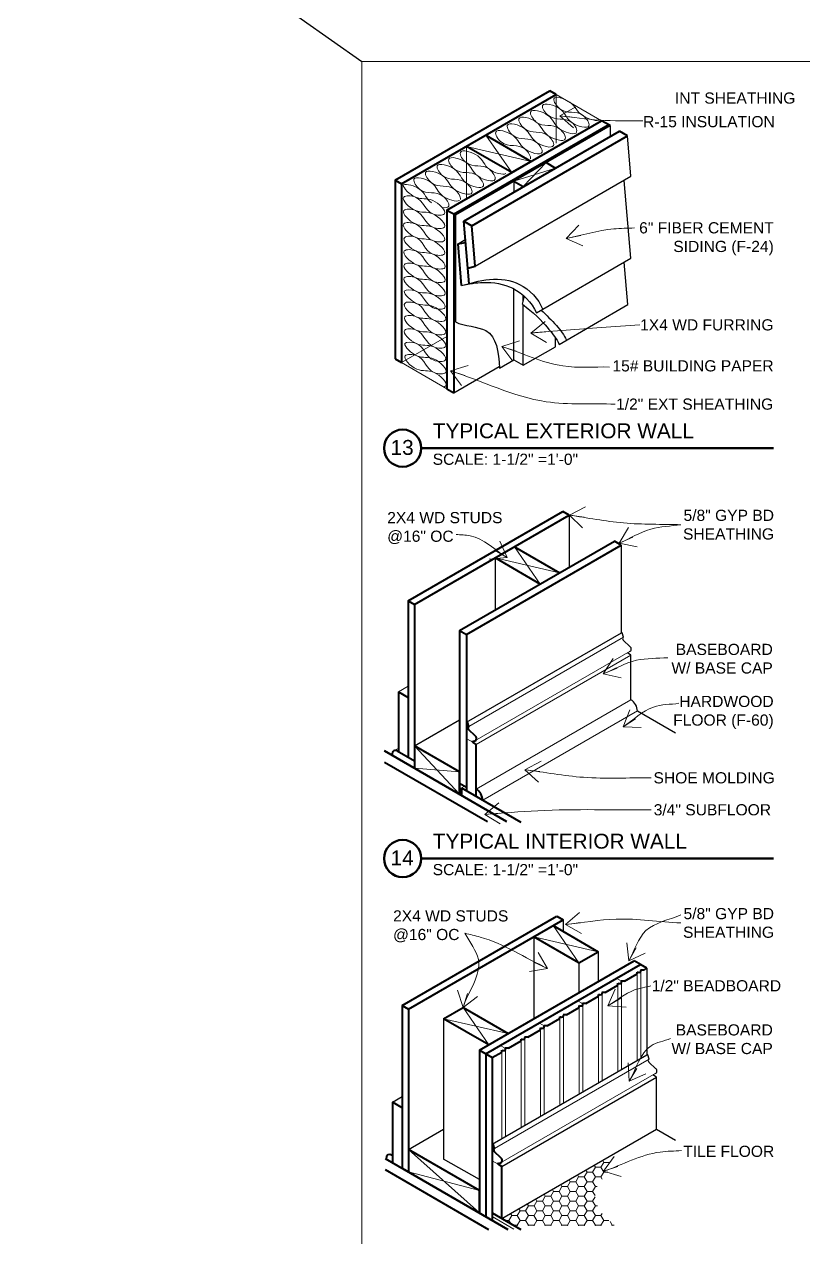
# Model space of a CAD drawing. Header units: inches. Extents: x -4969 to 16721, y 2489 to 24693.
# Drawn here: x 1320.3 to 1372.7, y 3703.5 to 3785 of the extents above; entities that cross this region are included whole.
import ezdxf

# ---------------------------------------------------------------- set-up
doc = ezdxf.new("R2010")
doc.units = ezdxf.units.IN
doc.header["$MEASUREMENT"] = 0
doc.layers.get('0').update_dxf_attribs({"lineweight": 5})
doc.layers.add('0-NPLT', color=1, linetype='Continuous', plot=False)
for name, color, linetype, lineweight in [('1', 1, 'Continuous', 9), ('2', 6, 'Continuous', 20), ('3', 3, 'Continuous', 30), ('4', 2, 'Continuous', 40), ('5', 4, 'Continuous', 50), ('A-TEXTx', 7, 'Continuous', 20), ('TB-11x17', 7, 'Continuous', 100)]:
    doc.layers.add(name, color=color, linetype=linetype, lineweight=lineweight)
doc.styles.get("Standard").update_dxf_attribs({"font": 'Arial.ttf'})
doc.dimstyles.get("Standard").update_dxf_attribs({"dimtxt": 3, "dimasz": 2, "dimexe": 0.03125, "dimexo": 0.0625, "dimgap": 0.03125, "dimtad": 0, "dimtoh": 1, "dimdec": 4, "dimlfac": 0.99985, "dimzin": 0, "dimdsep": 46, "dimlunit": 4, "dimtxsty": 'Standard', "dimblk": 'ARCHTICK', "dimblk1": 'ARCHTICK', "dimblk2": 'ARCHTICK', "dimcen": 0.09, "dimclrt": 256, "dimadec": 0, "dimazin": 0, "dimtfac": 1, "dimtdec": 4, "dimtofl": 0, "dimtmove": 0, "dimatfit": 3, "dimfxl": 1, "dimtolj": 1, "dimtzin": 0, "dimarcsym": 0})

# ---------------------------------------------------------------- blocks, each defined once
blk = doc.blocks.new('_ArchTick')
at = {"color": 0, "linetype": 'ByBlock', "lineweight": 0, "const_width": 0.15}
blk.add_lwpolyline([(-0.5, -0.5), (0.5, 0.5)], dxfattribs=at)

msp = doc.modelspace()

# ---------------------------------------------------------------- hatches: boundary and pattern name
at = {"layer": '1', "ltscale": 0.25}
h = msp.add_hatch(dxfattribs=at)
h.set_pattern_fill('HONEY', color=256, scale=3, style=0)
h.set_pattern_definition([(0, (1067.3216, 975.71033), (0.5625, 0.324759525), [0.375, -0.75]), (120, (1067.3216, 975.71033), (-0.5625, 0.324759527), [0.375, -0.75]), (60, (1067.3216, 975.71033), (1e-09, 0.649519052), [-0.75, 0.375])])
edge = h.paths.add_edge_path()
edge.add_spline(control_points=[(1360.0062986, 3704.3071069), (1359.4731132, 3704.7442845), (1358.7183734, 3705.4418337), (1358.5734895, 3707.1535534), (1360.0321368, 3708.1221687), (1359.5299953, 3708.6801336), (1359.3845429, 3708.8032847)], knot_values=[0.2974976162, 0.2974976162, 0.2974976162, 0.2974976162, 2.2616817591, 3.2893119314, 5.1105286618, 5.6397348738, 5.6397348738, 5.6397348738, 5.6397348738], degree=3, periodic=0)
edge.add_line((1359.3845428, 3708.8032846), (1352.4260782, 3704.7858132))
edge.add_line((1352.4260782, 3704.7858132), (1353.2552215, 3704.3071072))
edge.add_line((1353.2552215, 3704.3071072), (1360.0062988, 3704.3071072))

# ---------------------------------------------------------------- linework, layer by layer
at = {"layer": '0-NPLT', "ltscale": 0.25}
msp.add_line((1224.0000785, 3866.5008975), (1343.0000785, 3782.5008975), dxfattribs=at)
at = {"layer": '0-NPLT', "lineweight": 9, "ltscale": 0.1}
msp.add_lwpolyline([(1416.7914326, 3782.5008975), (1343.0000785, 3782.5008975), (1343.0000785, 3698.5008975), (1462.0000785, 3698.5008975), (1462.0000785, 3740.5008975)], dxfattribs=at)
at = {"layer": '1', "ltscale": 0.1}
for p, q in [((1356.0723099, 3780.2741334), (1356.0723099, 3777.0105143)), ((1350.0436266, 3776.7934715), (1350.0436266, 3773.2934715)), ((1345.680005, 3762.2741334), (1348.711094, 3764.0241334)), ((1350.1959248, 3737.8367701), (1360.5882296, 3743.8367701)), ((1345.1598918, 3736.194302), (1345.4634987, 3736.3695895)), ((1351.9152533, 3709.495519), (1362.3075581, 3715.495519))]:
    msp.add_line(p, q, dxfattribs=at)
at = {"layer": '1', "ltscale": 0.25}
for p, q in [((1350.4544796, 3736.7727125), (1350.0663799, 3736.996782)), ((1360.2105739, 3714.6652404), (1360.2105739, 3720.5953082)), ((1361.509612, 3715.4152404), (1361.509612, 3721.3453082)), ((1358.9115358, 3713.9152404), (1358.9115358, 3719.8453082)), ((1357.6124977, 3713.1652404), (1357.6124977, 3719.0953082)), ((1356.3134596, 3712.4152404), (1356.3134596, 3718.3453082)), ((1355.0144215, 3711.6652404), (1355.0144215, 3717.5953082)), ((1353.7153834, 3710.9152404), (1353.7153834, 3716.8453082)), ((1352.4163453, 3710.1652404), (1352.4163453, 3716.0953082)), ((1352.1738081, 3708.4314615), (1351.7661064, 3708.6668481))]:
    msp.add_line(p, q, dxfattribs=at)
for points, knots in [([(1357.3973967, 3777.6881277), (1357.539493, 3777.8922056), (1356.910824, 3778.9361472), (1355.7495423, 3778.3302769), (1354.7678897, 3779.8999427), (1356.6542925, 3779.3966615), (1356.7573718, 3778.3312306), (1358.6443114, 3777.8272687), (1357.6683318, 3779.3872295), (1356.5228813, 3778.7905533), (1355.5468201, 3780.3504521), (1357.2543983, 3779.8468044), (1357.5331853, 3778.8052727), (1358.8617347, 3778.4311258), (1359.0105296, 3778.6054941)], [6.3346523704, 6.3346523704, 6.3346523704, 6.3346523704, 7.1731072035, 9.0069739969, 9.8729994007, 11.1958750562, 12.5187507117, 13.8416263673, 14.707651771, 16.5104274088, 17.3764528126, 18.6993284681, 20.0222041236, 21.2514317825, 21.2514317825, 21.2514317825, 21.2514317825]), ([(1354.3362444, 3775.9558705), (1354.3904319, 3776.1091942), (1353.7617629, 3777.1531357), (1352.6004812, 3776.5472655), (1351.6188285, 3778.1169313), (1353.5052314, 3777.61365), (1353.6083106, 3776.5482191), (1355.4952503, 3776.0442572), (1354.5192707, 3777.6042181), (1353.3738202, 3777.0075418), (1352.397759, 3778.5674407), (1354.2851124, 3778.063793), (1354.3861832, 3777.0006023), (1356.2560938, 3776.5028006), (1355.3002673, 3778.056681), (1354.152417, 3777.4568493), (1353.1774723, 3779.0176913), (1355.0641404, 3778.5134113), (1355.1671396, 3777.4482842), (1357.0540976, 3776.9442456), (1356.0781192, 3778.5042272), (1354.9326387, 3777.9075156), (1353.9566589, 3779.4674912), (1355.8436238, 3778.9634835), (1355.942461, 3777.9409993), (1357.2017652, 3777.5655416), (1357.3973967, 3777.6881277)], [6.3346523704, 6.3346523704, 6.3346523704, 6.3346523704, 7.1731072035, 9.0069739969, 9.8729994007, 11.1958750562, 12.5187507117, 13.8416263673, 14.707651771, 16.5104274088, 17.3764528126, 18.6993284681, 20.0222041236, 21.3320134177, 22.1866638358, 23.9894394735, 24.8554648773, 26.1783405328, 27.5012161883, 28.8240918439, 29.6901172477, 31.4928928854, 32.3589182892, 33.6817939447, 35.0046696002, 36.1682111648, 36.1682111648, 36.1682111648, 36.1682111648]), ([(1349.6245662, 3773.2355818), (1349.6787536, 3773.3889055), (1349.0500846, 3774.432847), (1347.8888029, 3773.8269768), (1346.9071503, 3775.3966426), (1348.7935531, 3774.8933613), (1348.8966324, 3773.8279304), (1350.783572, 3773.3239685), (1349.8075924, 3774.8839293), (1348.6621419, 3774.2872531), (1347.6860807, 3775.847152), (1349.5734341, 3775.3435043), (1349.6745049, 3774.2803136), (1351.5444155, 3773.7825119), (1350.5885891, 3775.3363923), (1349.4407387, 3774.7365606), (1348.465794, 3776.2974025), (1350.3524621, 3775.7931226), (1350.4554613, 3774.7279955), (1352.3424193, 3774.2239569), (1351.3664409, 3775.7839385), (1350.2209604, 3775.1872269), (1349.2449806, 3776.7472024), (1351.1319456, 3776.2431948), (1351.2307827, 3775.2207106), (1352.4900869, 3774.8452529), (1352.6857184, 3774.967839)], [6.3346523704, 6.3346523704, 6.3346523704, 6.3346523704, 7.1731072035, 9.0069739969, 9.8729994007, 11.1958750562, 12.5187507117, 13.8416263673, 14.707651771, 16.5104274088, 17.3764528126, 18.6993284681, 20.0222041236, 21.3320134177, 22.1866638358, 23.9894394735, 24.8554648773, 26.1783405328, 27.5012161883, 28.8240918439, 29.6901172477, 31.4928928854, 32.3589182892, 33.6817939447, 35.0046696002, 36.1682111648, 36.1682111648, 36.1682111648, 36.1682111648]), ([(1348.4100041, 3772.6979677), (1348.6262703, 3772.6566494), (1349.0528037, 3772.697874), (1348.2483438, 3773.9837043), (1347.1028633, 3773.3869927), (1346.1268836, 3774.9469683), (1348.0138485, 3774.4429606), (1348.1126856, 3773.4204764), (1349.3719899, 3773.0450187), (1349.5676214, 3773.1676048)], [28.2027137226, 28.2027137226, 28.2027137226, 28.2027137226, 28.8240918439, 29.6901172477, 31.4928928854, 32.3589182892, 33.6817939447, 35.0046696002, 36.1682111648, 36.1682111648, 36.1682111648, 36.1682111648]), ([(1345.8236118, 3770.5900993), (1345.9293003, 3770.8151973), (1347.1477147, 3770.7927247), (1347.2036565, 3769.4840901), (1349.0538533, 3769.4187869), (1347.6747976, 3770.8008191), (1346.7005677, 3770.3573729), (1345.320654, 3771.7395296), (1347.1596095, 3771.6742869), (1347.215598, 3770.3839595), (1349.0545407, 3770.3186151), (1347.6746923, 3771.7012873), (1346.7034067, 3771.2572218), (1345.3373425, 3772.6277111), (1347.1609556, 3772.5768813), (1347.2154113, 3771.2828979), (1349.0546124, 3771.218992), (1347.6745591, 3772.6007545), (1346.7006325, 3772.1573909), (1345.3206432, 3773.5395251), (1347.1596161, 3773.4742939), (1347.215589, 3772.1839228), (1349.0545573, 3772.1186873), (1347.6745914, 3773.5008431), (1346.7396755, 3773.0751964), (1345.7848675, 3773.9780571), (1345.7932144, 3774.2087719)], [6.3346523704, 6.3346523704, 6.3346523704, 6.3346523704, 7.1731072035, 9.0069739969, 9.8729994007, 11.1958750562, 12.5187507117, 13.8416263673, 14.707651771, 16.5104274088, 17.3764528126, 18.6993284681, 20.0222041236, 21.3320134177, 22.1866638358, 23.9894394735, 24.8554648773, 26.1783405328, 27.5012161883, 28.8240918439, 29.6901172477, 31.4928928854, 32.3589182892, 33.6817939447, 35.0046696002, 36.1682111648, 36.1682111648, 36.1682111648, 36.1682111648]), ([(1345.7932144, 3774.2087719), (1345.9979038, 3774.3202529), (1347.2389798, 3773.9451667), (1347.3030312, 3773.2828037), (1347.6756034, 3773.0103476)], [25.0332743007, 25.0332743007, 25.0332743007, 25.0332743007, 26.1783405328, 27.5012161883, 27.5012161883, 27.5012161883, 27.5012161883]), ([(1345.8540092, 3767.0729351), (1345.9596977, 3767.1965247), (1347.1781121, 3767.1740521), (1347.2340539, 3765.8654175), (1349.0842507, 3765.8001143), (1347.7051949, 3767.1821464), (1346.730965, 3766.7387002), (1345.3510514, 3768.120857), (1347.1900069, 3768.0556143), (1347.2459954, 3766.7652869), (1349.084938, 3766.6999425), (1347.7050897, 3768.0826147), (1346.7338041, 3767.6385492), (1345.3677399, 3769.0090385), (1347.191353, 3768.9582087), (1347.2458087, 3767.6642253), (1349.0850098, 3767.6003194), (1347.7049565, 3768.9820819), (1346.7310298, 3768.5387182), (1345.3510405, 3769.9208525), (1347.1900135, 3769.8556212), (1347.2459863, 3768.5652502), (1349.0849546, 3768.5000147), (1347.7049887, 3769.8821704), (1346.7700729, 3769.4565238), (1345.8152648, 3770.3593844), (1345.8236118, 3770.5900993)], [6.3346523704, 6.3346523704, 6.3346523704, 6.3346523704, 7.1731072035, 9.0069739969, 9.8729994007, 11.1958750562, 12.5187507117, 13.8416263673, 14.707651771, 16.5104274088, 17.3764528126, 18.6993284681, 20.0222041236, 21.3320134177, 22.1866638358, 23.9894394735, 24.8554648773, 26.1783405328, 27.5012161883, 28.8240918439, 29.6901172477, 31.4928928854, 32.3589182892, 33.6817939447, 35.0046696002, 36.1682111648, 36.1682111648, 36.1682111648, 36.1682111648]), ([(1345.8844066, 3763.5557708), (1345.990095, 3763.6793604), (1347.2085094, 3763.6568878), (1347.2644513, 3762.3482532), (1349.1146481, 3762.2829501), (1347.7355923, 3763.6649822), (1346.7613624, 3763.221536), (1345.3814488, 3764.6036928), (1347.2204043, 3764.53845), (1347.2763928, 3763.2481227), (1349.1153354, 3763.1827783), (1347.735487, 3764.5654504), (1346.7642014, 3764.121385), (1345.3981373, 3765.4918742), (1347.2217504, 3765.4410444), (1347.276206, 3764.147061), (1349.1154072, 3764.0831551), (1347.7353539, 3765.4649177), (1346.7614272, 3765.021554), (1345.3814379, 3766.4036883), (1347.2204108, 3766.338457), (1347.2763837, 3765.048086), (1349.115352, 3764.9828505), (1347.7353861, 3766.3650062), (1346.8004703, 3765.9393596), (1345.8456622, 3766.8422202), (1345.8540092, 3767.0729351)], [6.3346523704, 6.3346523704, 6.3346523704, 6.3346523704, 7.1731072035, 9.0069739969, 9.8729994007, 11.1958750562, 12.5187507117, 13.8416263673, 14.707651771, 16.5104274088, 17.3764528126, 18.6993284681, 20.0222041236, 21.3320134177, 22.1866638358, 23.9894394735, 24.8554648773, 26.1783405328, 27.5012161883, 28.8240918439, 29.6901172477, 31.4928928854, 32.3589182892, 33.6817939447, 35.0046696002, 36.1682111648, 36.1682111648, 36.1682111648, 36.1682111648]), ([(1348.5063116, 3760.6423646), (1348.5668788, 3760.6569768), (1348.8946562, 3760.8174503), (1347.7657512, 3761.9477534), (1346.7918246, 3761.5043898), (1345.4118353, 3762.886524), (1347.2508082, 3762.8212928), (1347.3067811, 3761.5309217), (1349.1457494, 3761.4656862), (1347.7657835, 3762.847842), (1346.8308676, 3762.4221953), (1345.8760596, 3763.325056), (1345.8844066, 3763.5557708)], [24.6285285305, 24.6285285305, 24.6285285305, 24.6285285305, 24.8554648773, 26.1783405328, 27.5012161883, 28.8240918439, 29.6901172477, 31.4928928854, 32.3589182892, 33.6817939447, 35.0046696002, 36.1682111648, 36.1682111648, 36.1682111648, 36.1682111648])]:
    msp.add_open_spline(points, degree=3, knots=knots, dxfattribs=at)
at = {"layer": '2', "ltscale": 0.25}
for p, q in [((1356.0723099, 3780.2741334), (1359.1033988, 3778.5241334)), ((1345.680005, 3762.2741334), (1348.711094, 3760.5241334)), ((1361.756977, 3715.5580566), (1361.756977, 3721.4703082)), ((1360.4579389, 3720.7203082), (1360.1311259, 3720.9089938)), ((1360.4579389, 3714.8080566), (1360.4579389, 3720.7203082)), ((1359.1589008, 3714.0580566), (1359.1589008, 3719.9703082)), ((1357.829004, 3719.2203082), (1357.5021911, 3719.4089938)), ((1357.8598626, 3713.3080566), (1357.8598626, 3719.2203082)), ((1356.5608245, 3712.5580566), (1356.5608245, 3718.4703082)), ((1355.2617864, 3717.7203082), (1354.9349735, 3717.9089938)), ((1355.2617864, 3711.8080566), (1355.2617864, 3717.7203082)), ((1353.9627483, 3711.0580566), (1353.9627483, 3716.9703082)), ((1352.6328516, 3716.2203082), (1352.3060387, 3716.4089938)), ((1352.6637102, 3710.3080566), (1352.6637102, 3716.2203082))]:
    msp.add_line(p, q, dxfattribs=at)
at = {"layer": '2', "ltscale": 0.1}
for p, q in [((1350.0436266, 3776.7934715), (1354.3737536, 3775.7934715)), ((1353.0747155, 3775.0434715), (1351.3426647, 3777.5434715)), ((1356.0187444, 3775.3437356), (1353.2188671, 3774.4602455)), ((1355.3839306, 3775.7102455), (1353.8536809, 3774.0937356)), ((1349.8471978, 3771.7805915), (1350.1178308, 3771.6243415)), ((1354.9864544, 3747.4023377), (1353.2544036, 3749.9023377)), ((1351.9553655, 3749.1523377), (1356.2854925, 3748.1523377)), ((1350.6044982, 3736.8625692), (1361.0333112, 3742.8836472)), ((1350.6955495, 3736.6335308), (1361.0878543, 3742.6335308)), ((1345.4634987, 3740.1654611), (1346.1130177, 3740.5404611)), ((1350.6955495, 3733.6335308), (1361.0878543, 3739.6335308)), ((1351.1285622, 3732.8835308), (1361.520867, 3738.8835308)), ((1346.5460304, 3736.5292567), (1349.5771194, 3733.2792567)), ((1349.5771194, 3734.7792567), (1346.5460304, 3735.0292567)), ((1349.6915167, 3733.7132094), (1349.8991468, 3733.8330846)), ((1349.5771194, 3733.2792567), (1349.6915167, 3733.345304)), ((1357.5927114, 3721.9588846), (1355.8606606, 3724.4588846)), ((1354.5616225, 3723.7088846), (1358.8917495, 3722.7088846)), ((1351.5345736, 3716.4612171), (1349.8025228, 3718.9612171)), ((1348.5034847, 3718.2112171), (1352.8336117, 3717.2112171)), ((1352.3238268, 3708.5213181), (1362.7526397, 3714.5423961)), ((1346.1376611, 3709.4164325), (1350.9008008, 3705.1664325)), ((1350.9008008, 3706.6664325), (1346.1376611, 3707.9164325)), ((1351.7668262, 3704.9164325), (1353.2175587, 3704.0788518))]:
    msp.add_line(p, q, dxfattribs=at)
at = {"layer": '3', "ltscale": 0.25}
for p, q in [((1349.2882582, 3772.1909075), (1359.6805631, 3778.1909075)), ((1353.2188671, 3774.4602455), (1353.2188671, 3773.7272256)), ((1349.2882582, 3772.1909075), (1349.2882582, 3765.0086493)), ((1349.4697754, 3770.2540322), (1349.9541155, 3770.5336661)), ((1353.219338, 3762.4605175), (1353.219338, 3767.1905371)), ((1353.7939896, 3766.1925128), (1353.9407102, 3766.7400814)), ((1353.8536809, 3766.4152839), (1353.8536809, 3766.7962913)), ((1353.8536809, 3762.0942794), (1353.8536809, 3766.1462185)), ((1356.0187444, 3763.3442794), (1356.0187444, 3763.9424288)), ((1353.8536809, 3762.0942794), (1356.0187444, 3763.3442794)), ((1352.2455049, 3761.8982746), (1353.219338, 3762.4605175)), ((1353.219338, 3762.4605175), (1353.8536809, 3762.0942794)), ((1349.180005, 3760.2534075), (1352.2403065, 3762.0202734)), ((1345.0640142, 3712.6074272), (1345.7046484, 3712.9772975)), ((1346.1376611, 3709.4164325), (1348.5034847, 3710.7823414))]:
    msp.add_line(p, q, dxfattribs=at)
at = {"layer": '3', "ltscale": 0.1}
for p, q in [((1359.6805631, 3778.1909075), (1359.6805631, 3777.4578876)), ((1361.0875253, 3774.8020949), (1360.8550965, 3777.5127903)), ((1350.6207466, 3768.7590974), (1361.0875253, 3774.8020949)), ((1361.0875253, 3769.279337), (1360.6401365, 3774.4969987)), ((1354.7345241, 3765.6167633), (1361.0870896, 3769.2844187)), ((1360.885238, 3766.1678796), (1360.6401365, 3769.0263702)), ((1356.2581478, 3763.4964279), (1360.885238, 3766.1678796)), ((1356.9383353, 3752.0292567), (1356.9383353, 3748.5292567)), ((1360.4383353, 3750.0085308), (1360.4383353, 3744.1306443)), ((1351.9553655, 3749.1523377), (1351.9553655, 3745.6523377)), ((1350.0474977, 3738.1314915), (1360.440835, 3744.1320875)), ((1360.5023353, 3744.1156086), (1360.440835, 3744.1320875)), ((1360.5882296, 3743.8367701), (1360.5023353, 3744.1156086)), ((1361.0427172, 3743.1858499), (1360.5626705, 3743.6354748)), ((1361.0878543, 3742.6335308), (1360.8439756, 3742.7743342)), ((1361.0878543, 3739.6335308), (1361.0878543, 3742.6335308)), ((1361.520867, 3738.8835308), (1364.0875186, 3737.4016738)), ((1346.5460304, 3736.5292567), (1349.5771194, 3738.2792567)), ((1356.5299659, 3724.8453082), (1356.5299659, 3724.072461)), ((1354.5616225, 3723.7088846), (1354.5616225, 3718.2088846)), ((1358.8917495, 3722.7088846), (1358.8917495, 3720.7088846)), ((1357.5927114, 3721.9588846), (1357.5927114, 3719.9588846)), ((1362.1591311, 3721.5953082), (1362.1591311, 3715.7902404)), ((1348.5034847, 3718.2112171), (1348.5034847, 3708.7823414)), ((1351.7668262, 3709.7902404), (1362.1601635, 3715.7908364)), ((1362.2216638, 3715.7743575), (1362.1601635, 3715.7908364)), ((1362.2216638, 3715.7743575), (1362.1601635, 3715.7908364)), ((1362.3075581, 3715.495519), (1362.2216638, 3715.7743575)), ((1362.7620458, 3714.8445988), (1362.281999, 3715.2942237)), ((1352.414878, 3708.2922797), (1362.8071829, 3714.2922797)), ((1362.8071829, 3714.2922797), (1362.5633041, 3714.4330831)), ((1362.8071829, 3710.7922797), (1362.8071829, 3714.2922797)), ((1352.414878, 3704.7922797), (1362.8071829, 3710.7922797)), ((1362.8071829, 3710.7922797), (1364.0728418, 3710.0615512)), ((1350.9008008, 3707.3982503), (1348.5034847, 3708.7823414))]:
    msp.add_line(p, q, dxfattribs=at)
for centre, radius, start, end in [((1360.658408, 3743.725589), 0.1314772, 122.260440462, 230.481517478), ((1360.9196063, 3743.038434), 0.1920619, 293.699342052, 50.133839396), ((1362.3777365, 3715.3843379), 0.1314772, 122.260440462, 230.481517478), ((1362.6389348, 3714.6971829), 0.1920619, 293.699342052, 50.133839396)]:
    msp.add_arc(centre, radius, start, end, dxfattribs=at)
msp.add_ellipse((1361.0878543, 3739.1335308), major_axis=(0.3061862, -0.5303301), ratio=0.5773502692, start_param=0.7853981634, end_param=2.3561944902, dxfattribs=at)
at = {"layer": '3', "ltscale": 0.25}
for points, knots in [([(1349.7099971, 3767.4524523), (1350.215047, 3767.5623196), (1351.6173226, 3768.0431025), (1353.8270652, 3767.6848277), (1354.8541427, 3766.5870242), (1355.1623479, 3765.8510098)], [1.505855127, 1.505855127, 1.505855127, 1.505855127, 3.4588248549, 5.4758354774, 7.8488902596, 7.8488902596, 7.8488902596, 7.8488902596]), ([(1349.7099971, 3767.4524523), (1350.186188, 3767.5717255), (1351.3316387, 3767.7607878), (1353.3740298, 3767.4296464), (1354.4011073, 3766.3318429), (1354.7368711, 3765.6117395)], [1.9862354527, 1.9862354527, 1.9862354527, 1.9862354527, 3.4588248549, 5.4758354774, 7.8488902596, 7.8488902596, 7.8488902596, 7.8488902596]), ([(1353.7939896, 3766.1925128), (1354.9351756, 3765.3106193), (1355.5303685, 3764.5191899), (1356.1083062, 3763.8878857), (1356.2581478, 3763.4964279)], [4.2993612009, 4.2993612009, 4.2993612009, 4.2993612009, 5.7576039053, 7.0096898138, 7.0096898138, 7.0096898138, 7.0096898138]), ([(1355.0566613, 3765.8027493), (1355.4013738, 3765.4629337), (1356.0662008, 3764.8423293), (1356.5938468, 3764.1123868), (1356.7613846, 3763.7869717)], [4.2993612009, 4.2993612009, 4.2993612009, 4.2993612009, 5.7576039053, 7.0096898138, 7.0096898138, 7.0096898138, 7.0096898138]), ([(1349.2882582, 3765.0086493), (1349.9119633, 3764.6934543), (1351.9462276, 3764.7781177), (1352.2022504, 3763.0107432), (1352.2455049, 3761.8982746)], [0.7969868717, 0.7969868717, 0.7969868717, 0.7969868717, 2.9050452521, 5.6889628172, 5.6889628172, 5.6889628172, 5.6889628172])]:
    msp.add_open_spline(points, degree=3, knots=knots, dxfattribs=at)
at = {"layer": '4', "ltscale": 0.25}
for p, q in [((1345.2469923, 3774.5241334), (1355.6392972, 3780.5241334)), ((1345.680005, 3774.2741334), (1356.0723099, 3780.2741334)), ((1356.0723099, 3780.2741334), (1355.6392972, 3780.5241334)), ((1348.711094, 3772.5241334), (1359.1033988, 3778.5241334)), ((1359.6805631, 3778.1909075), (1359.1033988, 3778.5241334)), ((1349.180005, 3772.2534075), (1359.5723099, 3778.2534075)), ((1349.8471978, 3771.7805915), (1360.3153769, 3777.8243975)), ((1360.8550965, 3777.5127903), (1360.3153769, 3777.8243975)), ((1350.3884637, 3771.4680915), (1360.8552424, 3777.511089)), ((1355.3839306, 3775.7102455), (1356.0187444, 3775.3437356)), ((1345.2469923, 3774.5241334), (1345.680005, 3774.2741334)), ((1345.2469923, 3774.5241334), (1345.2469923, 3762.5241334)), ((1353.2188671, 3774.4602455), (1353.8536809, 3774.0937356)), ((1345.680005, 3774.2741334), (1345.680005, 3762.2741334)), ((1348.711094, 3772.5241334), (1348.711094, 3760.5241334)), ((1348.711094, 3772.5241334), (1349.2882582, 3772.1909075)), ((1349.180005, 3772.2534075), (1349.180005, 3760.2534075)), ((1349.8471978, 3771.7805915), (1350.3884637, 3771.4680915)), ((1350.1178308, 3768.6243415), (1349.8471978, 3771.7805915)), ((1350.6207466, 3768.7590974), (1350.3884637, 3771.4680915)), ((1349.4697754, 3770.2540322), (1349.971331, 3770.3328912)), ((1349.7099971, 3767.4524523), (1349.4697754, 3770.2540322)), ((1350.1178308, 3768.6243415), (1350.6207466, 3768.7590974)), ((1350.215047, 3767.5623196), (1350.1178308, 3768.6243415)), ((1345.2469923, 3762.5241334), (1345.680005, 3762.2741334)), ((1348.711094, 3760.5241334), (1349.180005, 3760.2534075)), ((1345.4634987, 3740.1654611), (1345.4634987, 3736.1654611)), ((1350.1100305, 3738.1156086), (1350.0485301, 3738.1320875)), ((1350.1959248, 3737.8367701), (1350.1100305, 3738.1156086)), ((1350.6504124, 3737.1858499), (1350.1703656, 3737.6354748)), ((1350.4544796, 3736.8662605), (1350.4775922, 3736.8529165)), ((1350.4544796, 3736.7727125), (1350.4544796, 3736.8662605)), ((1361.9426247, 3721.4703082), (1361.7261184, 3721.4703082)), ((1361.9426247, 3721.4703082), (1362.1591311, 3721.5953082)), ((1360.2105739, 3720.4703082), (1360.2105739, 3720.5953082)), ((1360.6435866, 3720.7203082), (1360.4270803, 3720.7203082)), ((1360.6435866, 3720.7203082), (1361.509612, 3721.2203082)), ((1361.509612, 3721.2203082), (1361.509612, 3721.3453082)), ((1358.9115358, 3719.7203082), (1358.9115358, 3719.8453082)), ((1359.3445485, 3719.9703082), (1359.1280422, 3719.9703082)), ((1359.3445485, 3719.9703082), (1360.2105739, 3720.4703082)), ((1356.7464723, 3718.4703082), (1357.6124977, 3718.9703082)), ((1357.6124977, 3718.9703082), (1357.6124977, 3719.0953082)), ((1358.0455104, 3719.2203082), (1357.829004, 3719.2203082)), ((1358.0455104, 3719.2203082), (1358.9115358, 3719.7203082)), ((1355.4474342, 3717.7203082), (1356.3134596, 3718.2203082)), ((1356.3134596, 3718.2203082), (1356.3134596, 3718.3453082)), ((1356.7464723, 3718.4703082), (1356.5299659, 3718.4703082)), ((1354.1483961, 3716.9703082), (1355.0144215, 3717.4703082)), ((1355.0144215, 3717.4703082), (1355.0144215, 3717.5953082)), ((1355.4474342, 3717.7203082), (1355.2309278, 3717.7203082)), ((1352.849358, 3716.2203082), (1353.7153834, 3716.7203082)), ((1353.7153834, 3716.7203082), (1353.7153834, 3716.8453082)), ((1354.1483961, 3716.9703082), (1353.9318897, 3716.9703082)), ((1351.7668262, 3715.5953082), (1352.4163453, 3715.9703082)), ((1352.4163453, 3715.9703082), (1352.4163453, 3716.0953082)), ((1352.849358, 3716.2203082), (1352.6328516, 3716.2203082)), ((1351.829359, 3709.7743575), (1351.7678587, 3709.7908364)), ((1351.829359, 3709.7743575), (1351.7678587, 3709.7908364)), ((1351.9152533, 3709.495519), (1351.829359, 3709.7743575)), ((1352.3697409, 3708.8445988), (1351.8896942, 3709.2942237)), ((1352.1738081, 3708.5250094), (1352.1969207, 3708.5116654)), ((1352.1738081, 3708.4314615), (1352.1738081, 3708.5250094))]:
    msp.add_line(p, q, dxfattribs=at)
at = {"layer": '4', "ltscale": 0.1}
for p, q in [((1353.0747155, 3775.0434715), (1350.0436266, 3776.7934715)), ((1351.3426647, 3777.5434715), (1354.3737536, 3775.7934715)), ((1346.1130177, 3746.2792567), (1356.5053226, 3752.2792567)), ((1346.5460304, 3746.0292567), (1356.9383353, 3752.0292567)), ((1356.9383353, 3752.0292567), (1356.5053226, 3752.2792567)), ((1349.5771194, 3744.2792567), (1359.9694242, 3750.2792567)), ((1350.0460304, 3744.0085308), (1360.4383353, 3750.0085308)), ((1353.2544036, 3749.9023377), (1356.2854925, 3748.1523377)), ((1360.4383353, 3750.0085308), (1359.9694242, 3750.2792567)), ((1354.9864544, 3747.4023377), (1351.9553655, 3749.1523377)), ((1346.1130177, 3746.2792567), (1346.5460304, 3746.0292567)), ((1346.1130177, 3746.2792567), (1346.1130177, 3735.7792567)), ((1346.5460304, 3746.0292567), (1346.5460304, 3735.0292567)), ((1349.5771194, 3744.2792567), (1349.5771194, 3733.2792567)), ((1349.5771194, 3744.2792567), (1350.0460304, 3744.0085308)), ((1350.0460304, 3744.0085308), (1350.0460304, 3733.5064336)), ((1345.4634987, 3740.1654611), (1346.1130177, 3739.7904611)), ((1344.5251185, 3736.1960308), (1352.7206121, 3731.4643603)), ((1352.7206121, 3731.4643603), (1344.5251185, 3736.1960308)), ((1345.3749236, 3736.2053955), (1346.5460304, 3735.5292567)), ((1349.5771194, 3734.7792567), (1346.5460304, 3736.5292567)), ((1350.6955495, 3736.6335308), (1350.4544796, 3736.7727125)), ((1350.6955495, 3733.1335308), (1350.6955495, 3736.6335308)), ((1344.5251185, 3735.4460308), (1351.4533217, 3731.4460308)), ((1346.1130177, 3735.2792567), (1346.5460304, 3735.0292567)), ((1349.5771194, 3733.2792567), (1349.5771194, 3734.7792567)), ((1349.5771194, 3734.0292567), (1350.0460304, 3733.7585308)), ((1349.6915167, 3733.7132094), (1353.6952137, 3731.4016738)), ((1349.6915167, 3733.7132094), (1349.6915167, 3733.202005)), ((1345.7046484, 3719.0953082), (1356.0969532, 3725.0953082)), ((1346.1376611, 3718.8453082), (1356.5299659, 3724.8453082)), ((1356.0969532, 3725.0953082), (1356.5299659, 3724.8453082)), ((1355.8606606, 3724.4588846), (1358.8917495, 3722.7088846)), ((1357.5927114, 3721.9588846), (1354.5616225, 3723.7088846)), ((1357.5927114, 3721.9588846), (1358.8917495, 3722.7088846)), ((1350.9008008, 3716.0953082), (1361.2931057, 3722.0953082)), ((1351.3338135, 3715.8453082), (1361.7261184, 3721.8453082)), ((1361.7620167, 3721.8245823), (1361.2931057, 3722.0953082)), ((1362.1591311, 3721.5953082), (1361.7261184, 3721.8453082)), ((1345.7046484, 3719.0953082), (1346.1376611, 3718.8453082)), ((1345.7046484, 3719.0953082), (1345.7046484, 3708.1664325)), ((1348.5034847, 3718.2112171), (1349.8025228, 3718.9612171)), ((1349.8025228, 3718.9612171), (1352.8336117, 3717.2112171)), ((1346.1376611, 3718.8453082), (1346.1376611, 3707.9164325)), ((1351.5345736, 3716.4612171), (1348.5034847, 3718.2112171)), ((1350.9008008, 3716.0953082), (1350.9008008, 3705.1664325)), ((1350.9008008, 3716.0953082), (1351.3338135, 3715.8453082)), ((1351.3338135, 3715.8453082), (1351.3338135, 3704.9164325)), ((1351.3338135, 3715.8453082), (1351.7668262, 3715.5953082)), ((1351.7668262, 3715.5953082), (1351.7668262, 3704.6664325)), ((1345.7135332, 3712.2324272), (1345.0640142, 3712.6074272)), ((1345.0640142, 3712.6074272), (1345.0640142, 3708.5363029)), ((1350.9008008, 3706.6664325), (1346.1376611, 3709.4164325)), ((1344.5628621, 3708.8256432), (1352.8145115, 3704.0615512)), ((1352.414878, 3708.2922797), (1352.1738081, 3708.4314615)), ((1344.5628621, 3708.0756432), (1351.5154734, 3704.0615512)), ((1345.7046484, 3708.1664325), (1346.1376611, 3707.9164325)), ((1352.8145115, 3704.0615512), (1345.8488, 3708.0832066)), ((1352.414878, 3704.7922797), (1352.414878, 3708.2922797)), ((1350.9008008, 3705.1664325), (1350.9008008, 3706.6664325)), ((1351.7668262, 3705.1664325), (1353.6805369, 3704.0615512))]:
    msp.add_line(p, q, dxfattribs=at)
at = {"layer": '4', "ltscale": 0.25}
for centre, radius, start, end in [((1350.2661031, 3737.725589), 0.1314772, 122.260440461, 230.481517478), ((1350.5273014, 3737.038434), 0.1920619, 255, 50.133839396), ((1361.6782549, 3721.4078082), 0.078722, 307.445425046, 52.554574954), ((1360.3188271, 3720.8025462), 0.2338083, 242.419162789, 297.580837211), ((1360.3792168, 3720.6578082), 0.078722, 307.445425045, 52.554574955), ((1361.6178652, 3721.5525462), 0.2338083, 242.419162789, 297.580837211), ((1359.019789, 3720.0525462), 0.2338083, 242.419162789, 297.580837211), ((1359.0801787, 3719.9078082), 0.078722, 307.445425045, 52.554574954), ((1357.7207509, 3719.3025462), 0.2338083, 242.419162789, 297.580837211), ((1357.7811406, 3719.1578082), 0.078722, 307.445425046, 52.554574954), ((1356.4217128, 3718.5525462), 0.2338083, 242.419162789, 297.580837211), ((1356.4821025, 3718.4078082), 0.078722, 307.445425045, 52.554574955), ((1355.1226747, 3717.8025462), 0.2338083, 242.419162789, 297.580837211), ((1355.1830644, 3717.6578082), 0.078722, 307.445425045, 52.554574955), ((1353.8236366, 3717.0525462), 0.2338083, 242.419162789, 297.580837211), ((1353.8840263, 3716.9078082), 0.078722, 307.445425045, 52.554574955), ((1352.5245984, 3716.3025462), 0.2338083, 242.419162789, 297.580837211), ((1352.5849882, 3716.1578082), 0.078722, 307.445425046, 52.554574954), ((1351.9854317, 3709.3843379), 0.1314772, 122.260440461, 230.481517478), ((1352.2466299, 3708.6971829), 0.1920619, 255, 50.133839396)]:
    msp.add_arc(centre, radius, start, end, dxfattribs=at)
at = {"layer": '4', "ltscale": 0.1}
for centre, start_param, end_param in [((1345.4660781, 3735.6639719), 2.3561944902, 3.926990817), ((1350.6955495, 3733.1335308), 0.7853981634, 2.3561944902), ((1345.0640142, 3708.5267967), 2.3561944902, 3.9079774046)]:
    msp.add_ellipse(centre, major_axis=(0.3061862, -0.5303301), ratio=0.5773502692, start_param=start_param, end_param=end_param, dxfattribs=at)
at = {"layer": '5', "ltscale": 0.1}
for p, q in [((1354.3737536, 3775.7934715), (1353.0747155, 3775.0434715)), ((1346.9969923, 3756.528175), (1370.6716041, 3756.528175)), ((1346.9969923, 3728.965675), (1370.6716041, 3728.965675))]:
    msp.add_line(p, q, dxfattribs=at)
for centre in [(1345.7469923, 3756.528175), (1345.7469923, 3728.965675)]:
    msp.add_circle(centre, 1.25, dxfattribs=at)

# ---------------------------------------------------------------- texts
at = {"ltscale": 0.1, "char_height": 1}
for s, insert, width, attachment_point in [('{TYPICAL EXTERIOR WALL }', (1347.7719668, 3758.1942006), 78.053664802, 1), ('13', (1345.7125536, 3756.5711362), 2.787644522, 5), ('{TYPICAL INTERIOR WALL }', (1347.7719668, 3730.6317006), 78.053664802, 1), ('14', (1345.7125536, 3729.0086362), 2.787644522, 5)]:
    msp.add_mtext(s, dxfattribs=dict(at, insert=insert, width=width, attachment_point=attachment_point))
at = {"layer": 'A-TEXTx', "ltscale": 0.25, "char_height": 0.75}
for s, insert, attachment_point in [('{INT SHEATHING}', (1372.1278303, 3780.0376863), 6), ('{R-15 INSULATION }', (1370.7479622, 3778.4531884), 6), ('{6" FIBER CEMENT\\PSIDING (F-24) }', (1370.6812424, 3770.5902097), 6), ('{1X4 WD FURRING}', (1370.6640989, 3764.8056575), 6), ('{15# BUILDING PAPER }', (1370.6716041, 3762.0532649), 6), ('{1/2" EXT SHEATHING }', (1370.6437931, 3759.4823332), 6), ('{5/8" GYP BD\\PSHEATHING}', (1370.6953921, 3751.3873241), 6), ('{2X4 WD STUDS\\P@16" OC }', (1344.7115228, 3750.0888429), 7), ('{BASEBOARD\\PW/ BASE CAP}', (1370.6149907, 3742.3835497), 6), ('{HARDWOOD\\PFLOOR (F-60) }', (1370.6719177, 3738.7807476), 6), ('{SHOE MOLDING }', (1370.7482954, 3734.3833033), 6), ('{3/4" SUBFLOOR }', (1370.4973247, 3732.2370581), 6), ('{2X4 WD STUDS\\P@16" OC }', (1345.1053261, 3723.3388429), 7), ('{5/8" GYP BD\\PSHEATHING}', (1370.6953921, 3724.6373241), 6), ('{1/2" BEADBOARD}', (1371.1745543, 3720.4153665), 6), ('{BASEBOARD\\PW/ BASE CAP}', (1370.6149907, 3716.8264129), 6), ('{TILE FLOOR }', (1370.7099054, 3709.296956), 6)]:
    msp.add_mtext(s, dxfattribs=dict(at, insert=insert, attachment_point=attachment_point))
at = {"layer": 'TB-11x17', "ltscale": 0.5, "char_height": 0.75, "width": 12.179363326, "attachment_point": 1}
for insert in [(1347.7667245, 3756.1598711), (1347.7667245, 3728.5973711)]:
    msp.add_mtext('{SCALE: 1-1/2" =1\'-0"}', dxfattribs=dict(at, insert=insert))

# ---------------------------------------------------------------- leaders
at = {"layer": 'A-TEXTx', "path_type": 1, "annotation_type": 0, "has_hookline": 1}
for points, hookline_direction, text_width in [([(1356.3077161, 3778.8498169), (1358.9620044, 3778.562013), (1361.8777839, 3778.5170073)], 0, 8.6812756), ([(1356.7313255, 3770.6219839), (1359.9238906, 3771.2521262), (1361.319488, 3771.3212379)], 0, 8.9856753), ([(1354.3694462, 3764.2635717), (1359.0959024, 3764.6256823), (1361.6766143, 3764.8056575)], 0, 8.7851296), ([(1352.4204395, 3763.3587277), (1356.5142255, 3762.0491183), (1359.6337072, 3761.9790237)], 0, 10.7036153), ([(1348.973571, 3761.7266565), (1355.3852524, 3759.6492816), (1360.0193464, 3759.4823332)], 0, 10.3813097), ([(1356.9459071, 3752.0292567), (1360.5806938, 3751.5056698), (1364.4433457, 3751.3873241)], 0, 6), ([(1352.7756732, 3749.1745212), (1350.2728044, 3750.6500841), (1349.3334125, 3750.7284389)], 1, 7.6575716), ([(1360.5526892, 3737.8054234), (1362.5946133, 3739.143086), (1364.3066976, 3739.3951073)], 0, 6.6287517), ([(1353.9635866, 3734.9308611), (1357.8897071, 3734.422007), (1362.4449867, 3734.3833033)], 0, 8.0376876), ([(1351.2597643, 3731.9343671), (1354.8333397, 3732.1802414), (1362.4485578, 3732.2370581)], 0, 7.8258868), ([(1349.8025228, 3718.9612171), (1350.8387126, 3722.1748109), (1349.9328242, 3723.9445487)], 1, 7.6575716), ([(1356.6973442, 3724.5442041), (1360.0982577, 3724.8928912), (1364.441505, 3724.6373241)], 0, 6), ([(1355.4690431, 3721.5879413), (1350.9602566, 3723.693733), (1349.9328242, 3723.9445487)], 1, 7.6575716), ([(1359.5340684, 3719.0743371), (1361.3270267, 3720.1377825), (1362.42037, 3720.4091086)], 0, 8.5288199), ([(1360.961526, 3714.0211918), (1362.4327815, 3716.3862006), (1363.7478272, 3716.868703)], 0, 6.7535812), ([(1359.246656, 3707.9615025), (1363.0393207, 3709.2525747), (1364.4877303, 3709.3459715)], 0, 6.0752046)]:
    msp.add_leader(points, dimstyle='Standard', override={"dimasz": 1, "dimgap": 0.25, "dimldrblk": 'Open90', "dimlwd": -1}, dxfattribs=dict(at, hookline_direction=hookline_direction, text_width=text_width))
at = {"layer": 'A-TEXTx', "path_type": 1}
for points in [[(1360.3016347, 3750.1452313), (1362.4123424, 3751.0874206), (1364.4433457, 3751.3873241)], [(1359.2253216, 3741.3698249), (1361.4533548, 3742.2805829), (1363.5660541, 3742.4546252)], [(1360.9383026, 3722.0953082), (1362.0918107, 3724.1268757), (1364.4277843, 3725.1836998)]]:
    msp.add_leader(points, dimstyle='Standard', override={"dimasz": 1, "dimgap": 0.25, "dimldrblk": 'Open90', "dimlwd": -1}, dxfattribs=at)

doc.saveas('drawing.dxf')
